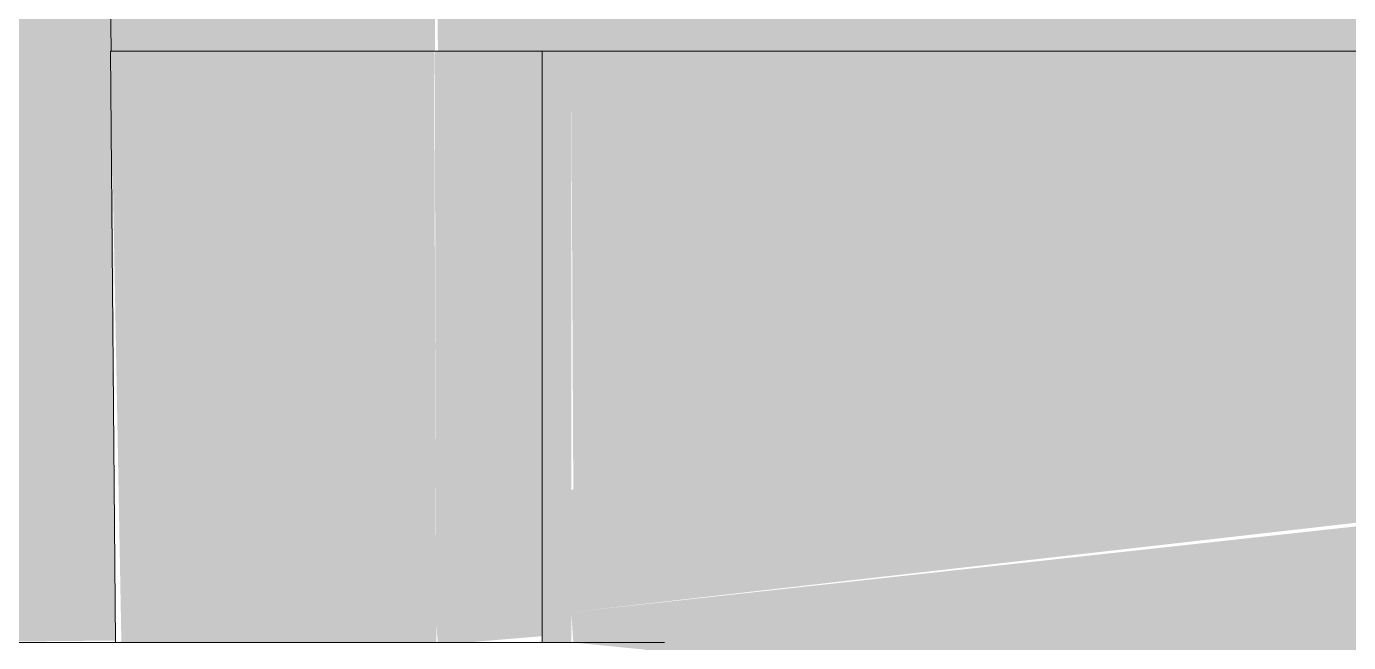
# Model space of a CAD drawing. Header units: metres. Extents: x 147 to 427, y -16 to 162.
# Drawn here: x 392.1614 to 392.2614, y 0.6863 to 0.7329 of the extents above; entities that cross this region are included whole.
import ezdxf

# ---------------------------------------------------------------- set-up
doc = ezdxf.new("R2010")
doc.units = ezdxf.units.M
doc.layers.add('P-SANR-FIXT', color=7, linetype='Continuous', lineweight=5)

# ---------------------------------------------------------------- blocks, each defined once
blk = doc.blocks.new('USO_ESG_Cuba lavatório retângular - Uso geral-3647402-HH')
at = {"layer": 'P-SANR-FIXT', "color": 253, "true_color": 0x9e9e9e}
for p, q in [((-161.005967, 0.686312), (-161.035967, 0.686312)), ((-160.975967, 0.686312), (-161.005967, 0.686312))]:
    blk.add_line(p, q, dxfattribs=at)
at = {"layer": 'P-SANR-FIXT', "color": 254, "true_color": 0xdddddd}
for p, q in [((-161.021249, 0.686312), (-161.034498, 0.686312)), ((-161.020967, 0.686312), (-161.017606, 0.686312)), ((-161.016573, 0.686312), (-161.005967, 0.686312)), ((-161.016573, 0.686312), (-161.005967, 0.686312)), ((-161.005967, 0.686312), (-160.997252, 0.686312)), ((-161.005967, 0.686312), (-160.997252, 0.686312)), ((-160.996855, 0.686312), (-160.99536, 0.686312)), ((-160.996855, 0.686312), (-160.990967, 0.686312)), ((-160.988333, 0.686312), (-160.990685, 0.686312)), ((-160.981696, 0.686312), (-160.988333, 0.686312)), ((-160.977435, 0.686312), (-160.981678, 0.686312))]:
    blk.add_line(p, q, dxfattribs=at)
at = {"layer": 'P-SANR-FIXT', "color": 7, "true_color": 0xf3f3f3}
for p, q in [((-161.018119, 0.686312), (-161.021249, 0.686312)), ((-161.011904, 0.686312), (-161.017037, 0.686312)), ((-161.005967, 0.686312), (-161.011602, 0.686312)), ((-160.997577, 0.686312), (-161.005967, 0.686312)), ((-160.990685, 0.686312), (-160.996696, 0.686312))]:
    blk.add_line(p, q, dxfattribs=at)
blk = doc.blocks.new('USO_ESG_Cuba lavatório retângular - Uso geral-V213-HH')
at = {"layer": 'P-SANR-FIXT', "true_color": 0xf3f3f3, "transparency": 33554598}
blk.add_hatch(color=7, dxfattribs=at).paths.add_polyline_path([(-161.034818, 0.683717), (-161.034498, 0.683792), (-161.033376, 0.684327), (-161.034498, 0.685775), (-161.034498, 0.686312), (-161.017503, 0.686462), (-161.017894, 0.757038), (-161.01668, 0.763601), (-161.014709, 0.768171), (-161.012323, 0.771796), (-161.006287, 0.776798), (-160.998617, 0.780367), (-160.985986, 0.781), (-160.898342, 0.781), (-160.898702, 0.8), (-161.110967, 0.799444), (-161.110967, 0.685259), (-161.034988, 0.68372)])
at = {"layer": 'P-SANR-FIXT', "color": 7, "true_color": 0xfbfbfb}
for p, q in [((-161.021249, 0.686312), (-161.034498, 0.686312)), ((-161.020707, 0.686312), (-161.021249, 0.686312)), ((-161.018119, 0.686312), (-161.020227, 0.686312)), ((-161.011904, 0.686312), (-161.017037, 0.686312)), ((-161.005967, 0.686312), (-161.011602, 0.686312)), ((-161.00385, 0.686312), (-161.005967, 0.686312)), ((-160.997577, 0.686312), (-161.003651, 0.686312)), ((-160.991118, 0.686312), (-160.996696, 0.686312)), ((-160.981696, 0.686312), (-160.990685, 0.686312)), ((-160.977435, 0.686312), (-160.981678, 0.686312))]:
    blk.add_line(p, q, dxfattribs=at)
at = {"layer": 'P-SANR-FIXT', "color": 7, "true_color": 0xf6f6f6}
for p, q in [((-161.021249, 0.686312), (-161.034498, 0.686312)), ((-160.981696, 0.686312), (-160.990685, 0.686312)), ((-160.977435, 0.686312), (-160.981678, 0.686312))]:
    blk.add_line(p, q, dxfattribs=at)
at = {"layer": 'P-SANR-FIXT', "color": 7, "true_color": 0xfefefe}
for p, q in [((-161.020707, 0.686312), (-161.021249, 0.686312)), ((-161.018119, 0.686312), (-161.020227, 0.686312)), ((-161.011904, 0.686312), (-161.017037, 0.686312)), ((-161.005967, 0.686312), (-161.011602, 0.686312)), ((-161.00385, 0.686312), (-161.005967, 0.686312)), ((-160.997577, 0.686312), (-161.003651, 0.686312)), ((-160.991118, 0.686312), (-160.996696, 0.686312))]:
    blk.add_line(p, q, dxfattribs=at)
at = {"layer": 'P-SANR-FIXT', "color": 7, "true_color": 0xfdfdfd}
for p, q in [((-161.020967, 0.686312), (-161.020885, 0.686312)), ((-161.020679, 0.686312), (-161.018439, 0.686312)), ((-161.020679, 0.686312), (-161.018439, 0.686312)), ((-161.016573, 0.686312), (-161.012001, 0.686312)), ((-161.016573, 0.686312), (-161.012001, 0.686312)), ((-161.011707, 0.686312), (-161.005967, 0.686312)), ((-161.011707, 0.686312), (-161.005967, 0.686312)), ((-161.005967, 0.686312), (-161.003774, 0.686312)), ((-161.005967, 0.686312), (-161.003774, 0.686312)), ((-161.003568, 0.686312), (-160.997633, 0.686312)), ((-161.003568, 0.686312), (-160.997633, 0.686312)), ((-160.996855, 0.686312), (-160.991019, 0.686312)), ((-160.996855, 0.686312), (-160.991019, 0.686312))]:
    blk.add_line(p, q, dxfattribs=at)
at = {"layer": 'P-SANR-FIXT', "color": 254, "true_color": 0xe8e8e8}
blk.add_line((-160.975967, 0.686312), (-160.977435, 0.686312), dxfattribs=at)
blk = doc.blocks.new('UT_Bacia com caixa acoplada - UT_Bacia com caixa acoplada-V218-HH')
at = {"layer": 'P-SANR-FIXT', "true_color": 0xf4f2f0, "transparency": 33554598}
for points in [[(-160.993331, 0.731), (-160.99339, 0.755797), (-161.01802, 0.755286), (-161.017824, 0.731), (-160.993343, 0.731)], [(-160.997595, 0.686312), (-160.993235, 0.686312), (-160.99339, 0.731), (-161.017864, 0.731), (-161.017044, 0.686312), (-160.998012, 0.686312)], [(-160.993238, 0.687487), (-160.985229, 0.688362), (-160.985229, 0.731), (-160.993343, 0.731), (-160.993246, 0.690921)], [(-160.985229, 0.688362), (-160.983025, 0.688603), (-160.983025, 0.731), (-160.985229, 0.731), (-160.985229, 0.690921)]]:
    blk.add_hatch(color=7, dxfattribs=at).paths.add_polyline_path(points)
h = blk.add_hatch(color=7, dxfattribs=at)
h.paths.add_polyline_path([(-160.983025, 0.731), (-160.898342, 0.731), (-160.898702, 0.749606), (-160.993375, 0.749606), (-160.9931, 0.731), (-160.983677, 0.731)])
h.paths.add_polyline_path([(-160.905563, 0.751991), (-160.898702, 0.751991), (-160.898702, 0.755797), (-160.993389, 0.755286), (-160.993331, 0.751991), (-160.923951, 0.751991)])
h = blk.add_hatch(color=7, dxfattribs=at)
h.paths.add_polyline_path([(-160.773006, 0.408054), (-160.765552, 0.408546), (-160.767814, 0.409185), (-160.789931, 0.408675), (-160.792077, 0.408054), (-160.773596, 0.408054)])
h.paths.add_polyline_path([(-160.871457, 0.408054), (-160.843568, 0.408276), (-160.846119, 0.408675), (-160.833239, 0.40908), (-160.832288, 0.409485), (-160.85887, 0.40999), (-160.869237, 0.409192), (-160.871209, 0.408181)])
h.paths.add_polyline_path([(-160.908025, 0.408675), (-160.896157, 0.409192), (-160.900655, 0.410428), (-160.888614, 0.411005), (-160.885635, 0.411868), (-160.908025, 0.411289), (-160.908025, 0.40872)])
h.paths.add_polyline_path([(-160.818025, 0.408675), (-160.825951, 0.409227), (-160.818375, 0.408675)])
h.paths.add_polyline_path([(-160.733579, 0.408675), (-160.731433, 0.409225), (-160.730655, 0.410428), (-160.728025, 0.410428), (-160.728025, 0.411868), (-160.748761, 0.411323), (-160.743021, 0.410428), (-160.735346, 0.41039), (-160.739892, 0.409192), (-160.734253, 0.408675)])
h.paths.add_polyline_path([(-160.923951, 0.697857), (-160.898702, 0.697857), (-160.898702, 0.731), (-160.983025, 0.731), (-160.982866, 0.697857), (-160.924191, 0.697857)])
h = blk.add_hatch(color=7, dxfattribs=at)
h.paths.add_polyline_path([(-160.885635, 0.411868), (-160.887353, 0.414205), (-160.908025, 0.41416), (-160.908025, 0.411868), (-160.888614, 0.411868)])
h.paths.add_polyline_path([(-160.795173, 0.411868), (-160.881698, 0.41144), (-160.865036, 0.409814), (-160.849732, 0.410195), (-160.806522, 0.408977), (-160.808897, 0.409738), (-160.797159, 0.41156)])
h.paths.add_polyline_path([(-160.78741, 0.409069), (-160.767814, 0.409705), (-160.752318, 0.411868), (-160.792907, 0.41144), (-160.785286, 0.409658), (-160.787344, 0.40908)])
h.paths.add_polyline_path([(-160.818375, 0.407663), (-160.793904, 0.408054), (-160.78741, 0.409069), (-160.830239, 0.409402), (-160.833627, 0.40901), (-160.835578, 0.408675), (-160.843568, 0.408276), (-160.838944, 0.408054), (-160.819388, 0.407663)])
h.paths.add_polyline_path([(-160.907961, 0.407663), (-160.871158, 0.408207), (-160.868665, 0.409485), (-160.884045, 0.409705), (-160.885543, 0.411743), (-160.893029, 0.410428), (-160.900667, 0.41038), (-160.897471, 0.409022), (-160.902811, 0.408675), (-160.908025, 0.408259), (-160.908025, 0.407663)])
h.paths.add_polyline_path([(-160.731789, 0.408675), (-160.728025, 0.409239), (-160.728025, 0.410428), (-160.730664, 0.410414), (-160.731455, 0.409192)])
h.paths.add_polyline_path([(-160.764592, 0.408054), (-160.732107, 0.408184), (-160.731789, 0.408675), (-160.739892, 0.409192), (-160.7352, 0.410428), (-160.747435, 0.411005), (-160.750823, 0.411312), (-160.752318, 0.409279), (-160.765805, 0.408675), (-160.765552, 0.408546)])
h.paths.add_polyline_path([(-160.750414, 0.411868), (-160.728025, 0.412433), (-160.728025, 0.414205), (-160.748764, 0.414111), (-160.750252, 0.412089)])
h.paths.add_polyline_path([(-160.983025, 0.688603), (-160.901796, 0.697857), (-160.983025, 0.697857), (-160.983025, 0.690921)])
h = blk.add_hatch(color=7, dxfattribs=at)
h.paths.add_polyline_path([(-160.944025, 0.406), (-160.908025, 0.406466), (-160.908025, 0.40753), (-160.728025, 0.407065), (-160.728025, 0.406), (-160.692025, 0.406466), (-160.692025, 0.41688), (-160.728025, 0.416695), (-160.728025, 0.41535), (-160.908025, 0.415919), (-160.908025, 0.41688), (-160.944025, 0.416695), (-160.944025, 0.406185)])
h.paths.add_polyline_path([(-160.903688, 0.407663), (-160.908025, 0.408054), (-160.908025, 0.414205), (-160.887353, 0.414205), (-160.885021, 0.411868), (-160.750076, 0.412328), (-160.748696, 0.414205), (-160.728025, 0.41416), (-160.728025, 0.408675), (-160.732108, 0.408182), (-160.732191, 0.408054), (-160.902215, 0.407663)])
h.paths.add_polyline_path([(-160.806522, 0.408977), (-160.785059, 0.40966), (-160.785947, 0.410125), (-160.795173, 0.411868), (-160.810795, 0.409443), (-160.807468, 0.40908)])
h.paths.add_polyline_path([(-160.766813, 0.409192), (-160.752005, 0.409705), (-160.751028, 0.411868), (-160.764029, 0.409635), (-160.766983, 0.409279)])
h.paths.add_polyline_path([(-160.883731, 0.409279), (-160.87202, 0.410193), (-160.88532, 0.41144), (-160.883834, 0.409418)])
h.paths.add_polyline_path([(-160.827353, 0.409284), (-160.830986, 0.409485), (-160.829581, 0.409375)])
h.paths.add_polyline_path([(-160.982884, 0.67931), (-160.977955, 0.679879), (-160.977955, 0.682609), (-160.976945, 0.68372), (-160.898702, 0.685775), (-160.898702, 0.697817), (-160.983025, 0.688603), (-160.982866, 0.686312), (-160.977435, 0.685775), (-160.977745, 0.68504), (-160.983025, 0.680406), (-160.983025, 0.67931)])
h = blk.add_hatch(color=7, dxfattribs=at)
h.paths.add_polyline_path([(-160.985229, 0.675), (-160.985461, 0.676565), (-160.988002, 0.676037), (-160.988333, 0.675), (-160.985461, 0.675)])
h.paths.add_polyline_path([(-160.985461, 0.676592), (-160.985229, 0.677063), (-160.98573, 0.678031), (-160.98737, 0.676592), (-160.986247, 0.676592)])
h.paths.add_polyline_path([(-160.990967, 0.686312), (-160.985229, 0.686794), (-160.985229, 0.688362), (-160.993238, 0.687487), (-160.9931, 0.686312), (-160.991436, 0.686312)])
h = blk.add_hatch(color=7, dxfattribs=at)
h.paths.add_polyline_path([(-160.984186, 0.406), (-160.983678, 0.406561), (-160.984197, 0.414765), (-160.985229, 0.414397), (-160.984951, 0.406), (-160.984583, 0.406)])
h.paths.add_polyline_path([(-160.983677, 0.675), (-160.983654, 0.675052), (-160.983025, 0.675455), (-160.983025, 0.676556), (-160.985229, 0.676041), (-160.984695, 0.675), (-160.984098, 0.675)])
h.paths.add_polyline_path([(-160.985158, 0.676592), (-160.984583, 0.6766), (-160.983025, 0.677063), (-160.983025, 0.680406), (-160.985229, 0.677862), (-160.98517, 0.676592)])
h.paths.add_polyline_path([(-160.985229, 0.686312), (-160.983025, 0.686312), (-160.983025, 0.688603), (-160.985229, 0.688362), (-160.985229, 0.687082)])
at = {"layer": 'P-SANR-FIXT', "color": 7, "true_color": 0xefefef}
for p, q in [((-161.017974, 0.749606), (-161.017824, 0.731)), ((-161.017864, 0.731), (-161.017502, 0.686312)), ((-161.017864, 0.731), (-161.014788, 0.731)), ((-161.014762, 0.731), (-161.006103, 0.731)), ((-161.00608, 0.731), (-160.993343, 0.731)), ((-160.993344, 0.731), (-161.006076, 0.731)), ((-160.993343, 0.731), (-160.898826, 0.731)), ((-160.924239, 0.731), (-160.993331, 0.731))]:
    blk.add_line(p, q, dxfattribs=at)
at = {"layer": 'P-SANR-FIXT', "color": 7, "true_color": 0xf3f1ef}
for p, q in [((-161.017864, 0.731), (-161.017347, 0.731)), ((-161.017333, 0.731), (-161.017824, 0.731)), ((-161.017321, 0.731), (-161.01581, 0.731)), ((-161.015821, 0.731), (-161.017307, 0.731)), ((-161.013161, 0.731), (-161.015772, 0.731)), ((-161.015761, 0.731), (-161.011041, 0.731)), ((-161.011035, 0.731), (-161.013161, 0.731)), ((-161.011014, 0.731), (-161.006924, 0.731)), ((-161.006924, 0.731), (-161.011008, 0.731)), ((-160.999784, 0.731), (-161.006896, 0.731)), ((-161.006896, 0.731), (-160.999786, 0.731)), ((-160.999768, 0.731), (-160.993657, 0.731)), ((-160.993657, 0.731), (-160.999766, 0.731)), ((-160.985331, 0.731), (-160.993645, 0.731)), ((-160.993645, 0.731), (-160.985331, 0.731)), ((-160.984127, 0.731), (-160.985229, 0.731)), ((-160.985158, 0.731), (-160.985229, 0.731)), ((-160.984799, 0.731), (-160.985229, 0.731)), ((-160.983677, 0.731), (-160.985158, 0.731)), ((-160.983595, 0.731), (-160.984127, 0.731)), ((-160.983025, 0.731), (-160.983737, 0.731)), ((-160.983025, 0.731), (-160.983708, 0.731)), ((-160.983708, 0.731), (-160.983025, 0.731)), ((-160.924506, 0.731), (-160.983677, 0.731)), ((-160.924506, 0.731), (-160.983677, 0.731)), ((-160.983025, 0.731), (-160.983595, 0.731)), ((-160.924239, 0.731), (-160.983025, 0.731)), ((-160.924239, 0.731), (-160.983025, 0.731)), ((-160.924239, 0.731), (-160.983025, 0.731)), ((-160.983025, 0.731), (-160.924239, 0.731))]:
    blk.add_line(p, q, dxfattribs=at)
at = {"layer": 'P-SANR-FIXT', "color": 7, "true_color": 0xf2f0ef}
for p, q in [((-161.017174, 0.731), (-161.017824, 0.731)), ((-161.014823, 0.731), (-161.017085, 0.731)), ((-161.011071, 0.731), (-161.014751, 0.731)), ((-161.00611, 0.731), (-161.0105, 0.731)), ((-160.985229, 0.731), (-160.985229, 0.688362))]:
    blk.add_line(p, q, dxfattribs=at)
at = {"layer": 'P-SANR-FIXT', "color": 7, "true_color": 0xf1f1f1}
blk.add_line((-160.985229, 0.688362), (-160.985229, 0.686312), dxfattribs=at)

msp = doc.modelspace()

# ---------------------------------------------------------------- block references
at = {"layer": 'P-SANR-FIXT', "color": 253, "true_color": 0x9e9e9e}
msp.add_blockref('USO_ESG_Cuba lavatório retângular - Uso geral-3647402-HH', (553.1856, 0), dxfattribs=at)
at = {"layer": 'P-SANR-FIXT', "color": 254, "true_color": 0xe8e8e8}
msp.add_blockref('USO_ESG_Cuba lavatório retângular - Uso geral-V213-HH', (553.1856, 0), dxfattribs=at)
at = {"layer": 'P-SANR-FIXT'}
msp.add_blockref('UT_Bacia com caixa acoplada - UT_Bacia com caixa acoplada-V218-HH', (553.1856, 0), dxfattribs=at)

doc.saveas('drawing.dxf')
